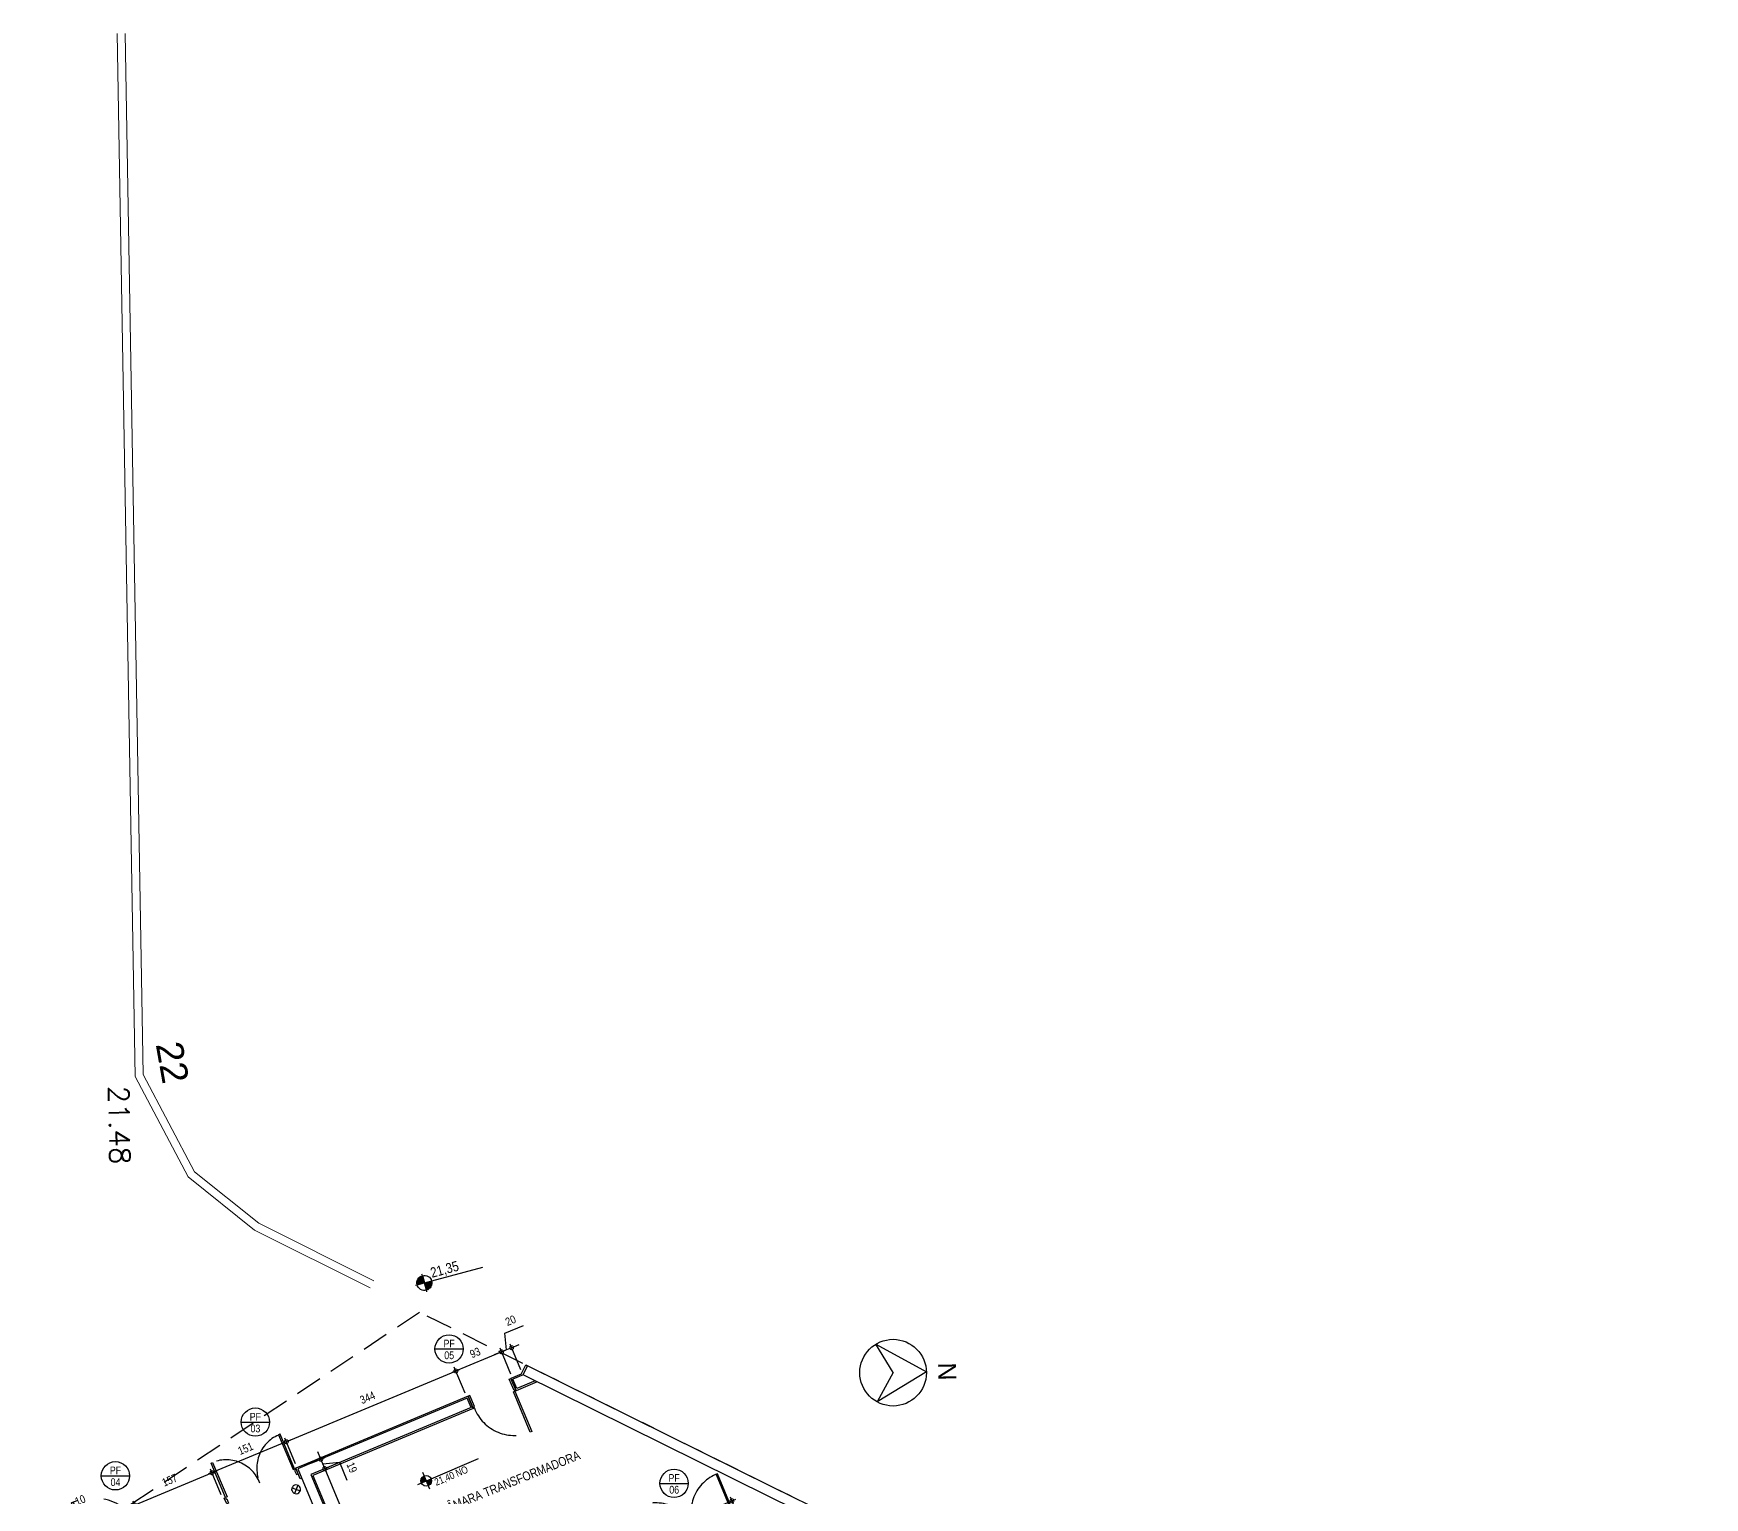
# Model space of a CAD drawing. Header units: metres. Extents: x -133 to 570, y -18 to 184.
# Drawn here: x -26.15 to 5.17, y 36.2 to 63.65 of the extents above; entities that cross this region are included whole.
import ezdxf
from ezdxf.enums import TextEntityAlignment as Align

# ---------------------------------------------------------------- set-up
doc = ezdxf.new("R2010")
doc.units = ezdxf.units.M
doc.header["$PDMODE"] = 1
doc.linetypes.add('DASHEDX2', pattern=[1.5, 1, -0.5])
doc.linetypes.add('terreno + circ vert$0$DASHEDX2', pattern=[1.5, 1, -0.5])
for name, color, linetype in [('02_GGP274BSEEAP-TERRBL1$0$GG-EL0003', 7, 'Continuous'), ('ARQ-ALV ACAB', 4, 'Continuous'), ('ARQ-ALV OSSO', 5, 'Continuous'), ('ARQ-CAX @ 1', 1, 'Continuous'), ('ARQ-DIM', 2, 'Continuous'), ('ARQ-DIM EMBASAM', 2, 'Continuous'), ('ARQ-PRJ', 7, 'DASHEDX2'), ('ARQ-SIM', 1, 'Continuous'), ('ARQ-SIM EMBASAM', 1, 'Continuous'), ('ARQ-TXT EMBASAM', 2, 'Continuous'), ('terreno + circ vert$0$ARQ-PRJ', 7, 'terreno + circ vert$0$DASHEDX2'), ('terreno + circ vert$0$ARQ-SIM', 1, 'Continuous')]:
    doc.layers.add(name, color=color, linetype=linetype)
for name, color, linetype, lineweight in [('MURO', 44, 'Continuous', 0), ('terreno + circ vert$0$COTAS DAS CURVAS', 7, 'Continuous', 0), ('terreno + circ vert$0$MURO', 44, 'Continuous', 0), ('terreno + circ vert$0$PONTO_COTA', 7, 'Continuous', 0)]:
    doc.layers.add(name, color=color, linetype=linetype, lineweight=lineweight)
doc.styles.add('Adesa', font='ARIALN.TTF')
doc.styles.add('terreno + circ vert$0$Adesa', font='ARIALN.TTF')
doc.styles.add('terreno + circ vert$0$Arial', font='arial.ttf')
doc.styles.add('terreno + circ vert$0$PONTOS_DADOS', font='romans.shx')
doc.styles.add('terreno + circ vert$0$Standard', font='arial.ttf')
doc.dimstyles.new('ADESA 1-0075', dxfattribs={"dimtxt": 0.15, "dimasz": 0.15, "dimexe": 0.075, "dimexo": 0.1, "dimgap": 0.1, "dimtad": 1, "dimdec": 1, "dimlfac": 100, "dimzin": 12, "dimtxsty": 'Adesa', "dimblk": 'DOTSMALL', "dimcen": 1, "dimdle": 0.075, "dimclrd": 1, "dimclre": 1, "dimclrt": 256, "dimazin": 3, "dimtm": 1e-09, "dimtfac": 1, "dimtdec": 1, "dimtmove": 1, "dimatfit": 0, "dimldrblk": 'DOTSMALL', "dimfxl": 0.8, "dimtvp": 2, "dimtolj": 1, "dimtzin": 0, "dimarcsym": 0})

# ---------------------------------------------------------------- blocks, each defined once
blk = doc.blocks.new('*U229')
for points in [[(-0.845, -0.1), (-0.82, -0.1), (-0.82, -0.07), (-0.81, -0.07), (-0.81, 0.15), (-0.845, 0.15), (-0.845, -0.1)], [(0.025, -0.1), (0, -0.1), (0, -0.07), (-0.01, -0.07), (-0.01, 0.15), (0.025, 0.15), (0.025, -0.1)], [(0, -0.1), (0, -0.92), (-0.03, -0.92), (-0.03, -0.1)]]:
    blk.add_lwpolyline(points, close=True)
at = {"layer": 'ARQ-PRJ'}
blk.add_arc((-0.024, -0.124), 0.797, 178.2599, 271.7013, dxfattribs=at)
blk = doc.blocks.new('terreno + circ vert$0$ARQ- NORTE')
at = {"layer": 'terreno + circ vert$0$ARQ-SIM'}
for p, q in [((-1.636, -2.792), (-0.012, 0.02)), ((-0.012, 0.02), (1.612, -2.792)), ((-0.012, -1.855), (-1.636, -2.792)), ((-0.012, -1.855), (1.612, -2.792))]:
    blk.add_line(p, q, dxfattribs=at)
blk.add_circle((-0.012, -1.855), 1.875, dxfattribs=at)
at = {"layer": 'terreno + circ vert$0$ARQ-SIM', "color": 3, "style": 'terreno + circ vert$0$Arial'}
blk.add_text('N', height=1, dxfattribs=at).set_placement((-0.012, 1.189), align=Align.MIDDLE)
blk = doc.blocks.new('terreno + circ vert$0$ADESA-SIMB NIVEL PLAN')
h = blk.add_hatch(color=256)
h.dxf.hatch_style = 1
edge = h.paths.add_edge_path()
edge.add_ellipse((-0.038, 0), major_axis=(-0.133, 0.133), ratio=1, start_angle=315.0639, end_angle=405.0639)
edge.add_line((-0.226, 0), (-0.038, 0))
edge.add_line((-0.038, 0), (-0.038, 0.189))
edge = h.paths.add_edge_path()
edge.add_ellipse((-0.038, 0), major_axis=(-0.133, 0.133), ratio=1, start_angle=495.0639, end_angle=585.0639)
edge.add_line((0.151, 0), (-0.038, 0))
edge.add_line((-0.038, 0), (-0.038, -0.189))
for p, q in [((-0.038, 0.189), (-0.038, 0.226)), ((-0.038, 0.189), (-0.038, 0)), ((-0.038, 0), (0.151, 0)), ((-0.038, 0), (0.151, 0)), ((0.151, 0), (0.189, 0)), ((-0.264, 0), (-0.226, 0)), ((-0.226, 0), (-0.038, 0)), ((-0.038, -0.189), (-0.038, 0)), ((-0.037, -0.227), (-0.038, -0.189))]:
    blk.add_line(p, q)
blk.add_lwpolyline([(0.157, 0), (1.472, 0)])
blk.add_ellipse((-0.038, 0), major_axis=(-0.133, 0.133), ratio=1, start_param=3.928105432082424, end_param=10.21129073926201)
at = {"color": 3, "style": 'terreno + circ vert$0$Adesa'}
for p in [(0.18, 0.072), (0.18, -0.298)]:
    blk.add_attdef('100.00', p, '', height=0.25, rotation=0.0639, dxfattribs=at)
blk = doc.blocks.new('terreno + circ vert')
at = {"layer": 'terreno + circ vert$0$ARQ-PRJ', "color": 1, "ltscale": 0.5}
blk.add_lwpolyline([(48.0419, 1.3908), (48.1056, 7.0609), (42.945, 9.4812), (35.5548, 12.9472), (27.5061, 16.8929), (22.1014, 19.5405), (15.0017, 23.0148), (8.3251, 26.282), (0.4895, 30.0914), (-5.8932, 33.2362), (-12.2759, 36.3811), (-18.9156, 39.6675), (-31.5995, 31.2229), (-104.3835, 0.8491), (-104.1403, -6.025), (40.5424, -6.025, 0.4109303)], format="xyb", close=True, dxfattribs=at)
at = {"layer": 'terreno + circ vert$0$MURO', "linetype": 'Continuous'}
for p, q in [((-23.2547, 42.2069, 9.6549), (-24.2492, 44.0896, 9.7509)), ((-23.1367, 42.3046, 9.6563), (-24.0998, 44.128, 9.7493)), ((-21.9275, 41.3385, 9.6282), (-23.1367, 42.3046, 9.6544)), ((-22.0088, 41.2114, 9.6279), (-23.2547, 42.2069, 9.6549)), ((-19.8418, 40.1259, 9.6239), (-22.0088, 41.2114, 9.6279)), ((-19.7746, 40.2601, 9.6239), (-21.9275, 41.3385, 9.6279))]:
    blk.add_line(p, q, dxfattribs=at)
at = {"extrusion": (-0.000517464, -5.41754e-06, 1), "xscale": 0.3333333333333464, "yscale": 0.3333333333333464, "zscale": 0.3333333333333464, "rotation": 271.1996620368655}
blk.add_blockref('terreno + circ vert$0$ARQ- NORTE', (-9.4226, 38.5465, 0.0043), dxfattribs=at)
at = {"layer": 'terreno + circ vert$0$ARQ-SIM'}
ref = blk.add_blockref('terreno + circ vert$0$ADESA-SIMB NIVEL PLAN', (-18.7987, 40.2274), dxfattribs=dict(at, xscale=0.7499999999999999, yscale=0.7499999999999999, zscale=0.7499999999999999, rotation=15.2273522940256))
ref.add_attrib('100.00', '21,35', (-18.6828, 40.3152), dxfattribs={"layer": '0', "color": 3, "height": 0.1875, "rotation": 15.29122, "style": 'terreno + circ vert$0$Adesa'})
at = {"layer": 'terreno + circ vert$0$COTAS DAS CURVAS', "color": 31, "linetype": 'Continuous', "style": 'terreno + circ vert$0$Standard'}
blk.add_text('22', height=0.5, rotation=280.04, dxfattribs=at).set_placement((-23.8624, 44.6943, -11.7271))
at = {"layer": 'terreno + circ vert$0$PONTO_COTA', "style": 'terreno + circ vert$0$PONTOS_DADOS'}
blk.add_text('21.48', height=0.38265, rotation=271.29841, dxfattribs=at).set_placement((-24.3684, 43.9223, -11.7271), align=Align.TOP_LEFT)
blk = doc.blocks.new('A$C08AD79FC')
at = {"layer": '02_GGP274BSEEAP-TERRBL1$0$GG-EL0003', "linetype": 'Continuous'}
for points in [[(0.245, -2.863), (0.242, -2.836), (0.227, -2.812), (0.209, -2.794), (0.188, -2.782), (0.161, -2.779), (0.137, -2.782), (0.113, -2.794), (0.096, -2.812), (0.084, -2.836), (0.081, -2.863), (0.084, -2.887), (0.096, -2.91), (0.113, -2.928), (0.137, -2.94), (0.161, -2.943), (0.188, -2.94), (0.209, -2.928), (0.227, -2.91), (0.242, -2.887), (0.245, -2.863)], [(0.101, -2.919), (0.221, -2.803)], [(0.221, -2.919), (0.101, -2.803)]]:
    blk.add_lwpolyline(points, dxfattribs=at)
blk = doc.blocks.new('*U278')
for points in [[(0, -0.17), (0.025, -0.17), (0.025, -0.14), (0.035, -0.14), (0.035, -0.055), (0, -0.055), (0, -0.17)], [(0.025, -0.17), (0.025, -0.97), (0.055, -0.97), (0.055, -0.17)], [(1.625, -0.17), (1.625, -0.97), (1.595, -0.97), (1.595, -0.17)], [(1.65, -0.17), (1.625, -0.17), (1.625, -0.14), (1.615, -0.14), (1.615, -0.055), (1.65, -0.055), (1.65, -0.17)]]:
    blk.add_lwpolyline(points, close=True)
at = {"layer": 'ARQ-PRJ'}
for centre, start, end in [((0.05, -0.196), 268.1178, 1.9074), ((1.6, -0.196), 178.0926, 271.8822)]:
    blk.add_arc(centre, 0.775, start, end, dxfattribs=at)
blk = doc.blocks.new('_DotSmall')
at = {"color": 0, "linetype": 'ByBlock', "const_width": 0.5}
blk.add_lwpolyline([(-0.0625, 0, 1), (0.0625, 0, 1)], format="xyb", close=True, dxfattribs=at)
blk = doc.blocks.new('*D284')
at = {"layer": 'ARQ-DIM EMBASAM', "color": 1, "lineweight": -2, "transparency": 16777216}
for p, q in [((-17.317, 39.28), (-16.968, 39.425)), ((-17.284, 38.966), (-17.317, 39.28)), ((-17.378, 38.927), (-17.516, 38.869)), ((-17.204, 38.51), (-17.407, 38.996)), ((-17.19, 39.006), (-17.378, 38.927)), ((-17.19, 39.006), (-17.378, 38.927)), ((-17.016, 38.588), (-17.219, 39.075)), ((-17.19, 39.006), (-17.051, 39.063))]:
    blk.add_line(p, q, dxfattribs=at)
at = {"layer": 'Defpoints', "color": 0, "transparency": 16777216}
for p in [(-17.378, 38.927), (-17.165, 38.418), (-16.977, 38.496)]:
    blk.add_point(p, dxfattribs=at)
at = {"layer": 'ARQ-DIM EMBASAM', "color": 1, "lineweight": -2, "transparency": 16777216, "xscale": 0.15, "yscale": 0.15, "zscale": 0.15}
for p, rotation in [((-17.378, 38.927), 22.65386949087589), ((-17.19, 39.006), 202.6538694908759)]:
    blk.add_blockref('_DotSmall', p, dxfattribs=dict(at, rotation=rotation))
at = {"layer": 'ARQ-DIM EMBASAM', "transparency": 16777216, "insert": (-17.21, 39.515), "char_height": 0.15, "attachment_point": 5, "rotation": 22.6539, "style": 'Adesa'}
blk.add_mtext('\\A1;20', dxfattribs=at)
blk = doc.blocks.new('*D285')
at = {"layer": 'ARQ-DIM EMBASAM', "color": 1, "lineweight": -2, "transparency": 16777216}
for p, q in [((-17.309, 38.956), (-18.305, 38.54)), ((-17.204, 38.51), (-17.407, 38.996)), ((-18.062, 38.152), (-18.265, 38.638))]:
    blk.add_line(p, q, dxfattribs=at)
at = {"layer": 'Defpoints', "color": 0, "transparency": 16777216}
for p in [(-18.236, 38.569), (-17.165, 38.418), (-18.023, 38.059)]:
    blk.add_point(p, dxfattribs=at)
at = {"layer": 'ARQ-DIM EMBASAM', "color": 1, "lineweight": -2, "transparency": 16777216, "xscale": 0.15, "yscale": 0.15, "zscale": 0.15}
for p, rotation in [((-17.378, 38.927), 22.65386949089091), ((-18.236, 38.569), 202.6538694908909)]:
    blk.add_blockref('_DotSmall', p, dxfattribs=dict(at, rotation=rotation))
at = {"layer": 'ARQ-DIM EMBASAM', "transparency": 16777216, "insert": (-17.875, 38.911), "char_height": 0.15, "attachment_point": 5, "rotation": 22.6539, "style": 'Adesa'}
blk.add_mtext('\\A1;93', dxfattribs=at)
blk = doc.blocks.new('*U291')
for points in [[(-1.045, -0.1), (-1.02, -0.1), (-1.02, -0.07), (-1.01, -0.07), (-1.01, 0.015), (-1.045, 0.015), (-1.045, -0.1)], [(0.025, -0.1), (0, -0.1), (0, -0.07), (-0.01, -0.07), (-0.01, 0.015), (0.025, 0.015), (0.025, -0.1)], [(0, -0.1), (0, -1.12), (-0.03, -1.12), (-0.03, -0.1)]]:
    blk.add_lwpolyline(points, close=True)
at = {"layer": 'ARQ-PRJ'}
blk.add_arc((-0.029, -0.13), 0.991, 178.2599, 271.7013, dxfattribs=at)
blk = doc.blocks.new('*U290')
for points in [[(0, -0.17), (0.025, -0.17), (0.025, -0.14), (0.035, -0.14), (0.035, -0.055), (0, -0.055), (0, -0.17)], [(0.025, -0.17), (0.025, -0.87), (0.055, -0.87), (0.055, -0.17)], [(1.425, -0.17), (1.425, -0.87), (1.395, -0.87), (1.395, -0.17)], [(1.45, -0.17), (1.425, -0.17), (1.425, -0.14), (1.415, -0.14), (1.415, -0.055), (1.45, -0.055), (1.45, -0.17)]]:
    blk.add_lwpolyline(points, close=True)
at = {"layer": 'ARQ-PRJ'}
for centre, start, end in [((0.047, -0.193), 268.1178, 1.9074), ((1.403, -0.193), 178.0926, 271.8822)]:
    blk.add_arc(centre, 0.678, start, end, dxfattribs=at)
blk = doc.blocks.new('*D294')
at = {"layer": 'ARQ-DIM EMBASAM', "color": 1, "lineweight": -2, "transparency": 16777216}
for p, q in [((-24.325, 36.028), (-22.737, 36.69)), ((-22.632, 36.244), (-22.835, 36.731)), ((-24.081, 35.639), (-24.284, 36.126))]:
    blk.add_line(p, q, dxfattribs=at)
at = {"layer": 'Defpoints', "color": 0, "transparency": 16777216}
for p in [(-22.807, 36.661), (-22.594, 36.152), (-24.043, 35.547)]:
    blk.add_point(p, dxfattribs=at)
at = {"layer": 'ARQ-DIM EMBASAM', "color": 1, "lineweight": -2, "transparency": 16777216, "xscale": 0.15, "yscale": 0.15, "zscale": 0.15}
for p, rotation in [((-22.807, 36.661), 22.65387918865115), ((-24.255, 36.057), 202.6538791886512)]:
    blk.add_blockref('_DotSmall', p, dxfattribs=dict(at, rotation=rotation))
at = {"layer": 'ARQ-DIM EMBASAM', "transparency": 16777216, "insert": (-23.599, 36.522), "char_height": 0.15, "attachment_point": 5, "rotation": 22.6539, "style": 'Adesa'}
blk.add_mtext('\\A1;157', dxfattribs=at)
blk = doc.blocks.new('*D295')
at = {"layer": 'ARQ-DIM EMBASAM', "color": 1, "lineweight": -2, "transparency": 16777216}
for p, q in [((-21.239, 36.826), (-21.442, 37.312)), ((-21.344, 37.272), (-22.876, 36.633)), ((-22.632, 36.244), (-22.835, 36.731))]:
    blk.add_line(p, q, dxfattribs=at)
at = {"layer": 'Defpoints', "color": 0, "transparency": 16777216}
for p in [(-22.807, 36.661), (-21.2, 36.733), (-22.594, 36.152)]:
    blk.add_point(p, dxfattribs=at)
at = {"layer": 'ARQ-DIM EMBASAM', "color": 1, "lineweight": -2, "transparency": 16777216, "xscale": 0.15, "yscale": 0.15, "zscale": 0.15}
for p, rotation in [((-21.413, 37.243), 22.65386949088278), ((-22.807, 36.661), 202.6538694908828)]:
    blk.add_blockref('_DotSmall', p, dxfattribs=dict(at, rotation=rotation))
at = {"layer": 'ARQ-DIM EMBASAM', "transparency": 16777216, "insert": (-22.178, 37.115), "char_height": 0.15, "attachment_point": 5, "rotation": 22.6539, "style": 'Adesa'}
blk.add_mtext('\\A1;151', dxfattribs=at)
blk = doc.blocks.new('*D296')
at = {"layer": 'ARQ-DIM EMBASAM', "color": 1, "lineweight": -2, "transparency": 16777216}
for p, q in [((-21.482, 37.214), (-18.167, 38.598)), ((-18.062, 38.152), (-18.265, 38.638)), ((-21.239, 36.826), (-21.442, 37.312))]:
    blk.add_line(p, q, dxfattribs=at)
at = {"layer": 'Defpoints', "color": 0, "transparency": 16777216}
for p in [(-18.236, 38.569), (-18.023, 38.059), (-21.2, 36.733)]:
    blk.add_point(p, dxfattribs=at)
at = {"layer": 'ARQ-DIM EMBASAM', "color": 1, "lineweight": -2, "transparency": 16777216, "xscale": 0.15, "yscale": 0.15, "zscale": 0.15}
for p, rotation in [((-18.236, 38.569), 22.65386949087529), ((-21.413, 37.243), 202.6538694908753)]:
    blk.add_blockref('_DotSmall', p, dxfattribs=dict(at, rotation=rotation))
at = {"layer": 'ARQ-DIM EMBASAM', "transparency": 16777216, "insert": (-19.893, 38.069), "char_height": 0.15, "attachment_point": 5, "rotation": 22.6539, "style": 'Adesa'}
blk.add_mtext('\\A1;344', dxfattribs=at)
blk = doc.blocks.new('*D297')
at = {"layer": 'ARQ-DIM EMBASAM', "color": 1, "lineweight": -2, "transparency": 16777216}
for p, q in [((-20.86, 36.67), (-20.625, 36.767)), ((-20.724, 36.808), (-19.503, 33.882)), ((-19.696, 33.883), (-19.462, 33.98))]:
    blk.add_line(p, q, dxfattribs=at)
at = {"layer": 'Defpoints', "color": 0, "transparency": 16777216}
for p in [(-20.952, 36.631), (-19.789, 33.844), (-19.531, 33.952)]:
    blk.add_point(p, dxfattribs=at)
at = {"layer": 'ARQ-DIM EMBASAM', "color": 1, "lineweight": -2, "transparency": 16777216, "xscale": 0.15, "yscale": 0.15, "zscale": 0.15}
for p, rotation in [((-20.695, 36.739), 112.6538694908827), ((-19.531, 33.952), 292.6538694908827)]:
    blk.add_blockref('_DotSmall', p, dxfattribs=dict(at, rotation=rotation))
at = {"layer": 'ARQ-DIM EMBASAM', "transparency": 16777216, "insert": (-19.95, 35.413), "char_height": 0.15, "attachment_point": 5, "rotation": 292.6539, "style": 'Adesa'}
blk.add_mtext('\\A1;302', dxfattribs=at)
blk = doc.blocks.new('*D302')
at = {"layer": 'ARQ-DIM EMBASAM', "color": 1, "lineweight": -2, "transparency": 16777216}
for p, q in [((-20.768, 36.914), (-20.826, 37.052)), ((-20.933, 36.845), (-20.699, 36.943)), ((-20.86, 36.67), (-20.625, 36.767)), ((-20.695, 36.739), (-20.768, 36.914)), ((-20.695, 36.739), (-20.768, 36.914)), ((-20.731, 36.826), (-20.418, 36.859)), ((-20.695, 36.739), (-20.637, 36.6)), ((-20.418, 36.859), (-20.278, 36.522))]:
    blk.add_line(p, q, dxfattribs=at)
at = {"layer": 'Defpoints', "color": 0, "transparency": 16777216}
for p in [(-21.025, 36.807), (-20.768, 36.914), (-20.952, 36.631)]:
    blk.add_point(p, dxfattribs=at)
at = {"layer": 'ARQ-DIM EMBASAM', "color": 1, "lineweight": -2, "transparency": 16777216, "xscale": 0.15, "yscale": 0.15, "zscale": 0.15}
for p, rotation in [((-20.768, 36.914), 292.6538694908867), ((-20.695, 36.739), 112.6538694908867)]:
    blk.add_blockref('_DotSmall', p, dxfattribs=dict(at, rotation=rotation))
at = {"layer": 'ARQ-DIM EMBASAM', "transparency": 16777216, "insert": (-20.185, 36.759), "char_height": 0.15, "attachment_point": 5, "rotation": 292.6539, "style": 'Adesa'}
blk.add_mtext('\\A1;19', dxfattribs=at)
blk = doc.blocks.new('NipAcOs')
at = {"layer": 'ARQ-SIM'}
h = blk.add_hatch(color=256, dxfattribs=at)
h.dxf.hatch_style = 1
h.paths.add_polyline_path([(0, 0.15, 0.414214), (-0.15, 0), (0, 0)])
h.paths.add_polyline_path([(0.15, 0), (0, 0), (0, -0.15, 0.414214)])
for p, q in [((-0.25, 0), (0.15, 0)), ((0, -0.25), (0, 0.25)), ((0.15, 0), (1.583, 0))]:
    blk.add_line(p, q, dxfattribs=at)
blk.add_circle((0, 0), 0.15, dxfattribs=at)
at = {"style": 'Adesa'}
for p in [(0.204, 0.06), (0.204, -0.24)]:
    blk.add_attdef('000,00', p, '', height=0.2, dxfattribs=at)
blk = doc.blocks.new('*D353')
at = {"layer": 'ARQ-DIM EMBASAM', "color": 1, "lineweight": -2, "transparency": 16777216}
for p, q in [((-14.707, 35.447), (-12.991, 36.163)), ((-13.001, 35.994), (-13.089, 36.204)), ((-14.579, 35.335), (-14.667, 35.545))]:
    blk.add_line(p, q, dxfattribs=at)
at = {"layer": 'Defpoints', "color": 0, "transparency": 16777216}
for p in [(-13.06, 36.135), (-12.962, 35.902, 0), (-14.54, 35.243, 0)]:
    blk.add_point(p, dxfattribs=at)
at = {"layer": 'ARQ-DIM EMBASAM', "color": 1, "lineweight": -2, "transparency": 16777216, "xscale": 0.15, "yscale": 0.15, "zscale": 0.15}
for p, rotation in [((-13.06, 36.135), 22.66667249106516), ((-14.638, 35.476), 202.6666724910652)]:
    blk.add_blockref('_DotSmall', p, dxfattribs=dict(at, rotation=rotation))
at = {"layer": 'ARQ-DIM EMBASAM', "transparency": 16777216, "insert": (-13.916, 35.967), "char_height": 0.15, "attachment_point": 5, "rotation": 22.6667, "style": 'Adesa'}
blk.add_mtext('\\A1;171', dxfattribs=at)
blk = doc.blocks.new('TIPO COTA$0$Chamada_planta')
at = {"layer": 'ARQ-SIM'}
blk.add_line((-0.98, 0), (0.98, 0), dxfattribs=at)
blk.add_circle((0, 0), 0.983, dxfattribs=at)
at = {"layer": 'ARQ-SIM', "color": 2, "style": 'Adesa'}
for tag, p in [('NUMERO', (0, 0.23)), ('C.D.', (0, -0.27))]:
    blk.add_attdef(tag, text='', height=0.5, dxfattribs=at).set_placement(p, align=Align.MIDDLE_CENTER)
blk = doc.blocks.new('*D462')
at = {"layer": 'ARQ-DIM', "color": 1, "lineweight": -2, "transparency": 16777216}
for p, q in [((-25.377, 35.915), (-25.041, 36.056)), ((-25.345, 35.602), (-25.377, 35.915)), ((-25.39, 35.583), (-25.529, 35.525)), ((-25.216, 35.166), (-25.419, 35.652)), ((-25.39, 35.583), (-25.299, 35.621)), ((-25.39, 35.583), (-25.299, 35.621)), ((-25.124, 35.204), (-25.327, 35.691)), ((-25.299, 35.621), (-25.16, 35.679))]:
    blk.add_line(p, q, dxfattribs=at)
at = {"layer": 'Defpoints', "color": 0, "transparency": 16777216}
for p in [(-25.299, 35.621), (-25.086, 35.112), (-25.178, 35.073)]:
    blk.add_point(p, dxfattribs=at)
at = {"layer": 'ARQ-DIM', "color": 1, "lineweight": -2, "transparency": 16777216, "xscale": 0.15, "yscale": 0.15, "zscale": 0.15}
for p, rotation in [((-25.39, 35.583), 22.65387889029937), ((-25.299, 35.621), 202.6538788902994)]:
    blk.add_blockref('_DotSmall', p, dxfattribs=dict(at, rotation=rotation))
at = {"layer": 'ARQ-DIM', "transparency": 16777216, "insert": (-25.277, 36.148), "char_height": 0.15, "attachment_point": 5, "rotation": 22.6539, "style": 'Adesa'}
blk.add_mtext('\\A1;10', dxfattribs=at)

msp = doc.modelspace()

# ---------------------------------------------------------------- linework, layer by layer
at = {"layer": 'ARQ-ALV ACAB'}
for p, q in [((-17.0095, 38.5096), (-17.2025, 38.4291)), ((-17.1062, 38.1984), (-17.2025, 38.4291)), ((-16.7099, 38.3638), (-17.1062, 38.1984)), ((-18.0054, 38.094), (-21.0346, 36.8297)), ((-17.9091, 37.8633), (-18.0054, 38.094)), ((-17.9091, 37.8633), (-20.9153, 36.6086))]:
    msp.add_line(p, q, dxfattribs=at)
for points in [[(-17.0095, 38.5096), (-16.9242, 38.6819)], [(-16.9242, 38.6819), (-16.8929, 38.6663)], [(-21.0346, 36.8297), (-21.2376, 36.745)], [(-21.1272, 36.5581), (-21.1548, 36.5465), (-21.2376, 36.745)], [(-20.9153, 36.6086), (-19.6827, 33.6555), (-25.2291, 31.3407)]]:
    msp.add_lwpolyline(points, dxfattribs=at)
at = {"layer": 'ARQ-ALV OSSO'}
for p, q in [((-12.2858, 36.386, 0), (-16.8929, 38.6663, 0)), ((-16.9771, 38.496), (-17.1652, 38.4176)), ((-17.092, 38.2422), (-17.1652, 38.4176)), ((-16.7515, 38.3843), (-17.092, 38.2422)), ((-18.0234, 38.0594), (-21.025, 36.8066)), ((-17.9502, 37.884), (-18.0234, 38.0594)), ((-17.9502, 37.884), (-20.9518, 36.6313)), ((-11.2422, 35.8718, 0), (-12.2858, 36.386, 0))]:
    msp.add_line(p, q, dxfattribs=at)
for points in [[(-16.9771, 38.496), (-16.8929, 38.6663)], [(-21.025, 36.8066), (-21.2003, 36.7334)], [(-21.2003, 36.7334), (-19.8908, 33.5958)], [(-20.9518, 36.6313), (-19.7154, 33.6689)]]:
    msp.add_lwpolyline(points, dxfattribs=at)
at = {"layer": 'ARQ-ALV OSSO', "elevation": 0}
msp.add_lwpolyline([(-11.4462, 35.7605), (-12.37, 36.2157), (-16.9771, 38.496)], dxfattribs=at)
at = {"layer": 'MURO', "linetype": 'Continuous'}
for p, q in [((-24.2492, 44.0896, 9.7509), (-24.5822, 63.6454, 10.0327)), ((-24.0998, 44.128, 9.7514), (-24.4323, 63.6479, 10.0327))]:
    msp.add_line(p, q, dxfattribs=at)

# ---------------------------------------------------------------- block references
at = {"layer": '02_GGP274BSEEAP-TERRBL1$0$GG-EL0003', "rotation": 202.6612718716089}
msp.add_blockref('A$C08AD79FC', (-19.9781, 33.7724), dxfattribs=at)
at = {"layer": 'ARQ-ALV ACAB'}
for p in [(0, 0), (0, 0, 0)]:
    msp.add_blockref('terreno + circ vert', p, dxfattribs=at)
at = {"layer": 'ARQ-CAX @ 1'}
for name, p, rotation in [('*U229', (-17.1679, 38.2813), 22.65386949087657), ('*U290', (-21.1722, 36.5881), 202.6538694908816), ('*U278', (-12.9343, 35.7563, 0), 202.6538694908816), ('*U291', (-25.0059, 35.0639), 202.6572045989236)]:
    msp.add_blockref(name, p, dxfattribs=dict(at, rotation=rotation))
at = {"layer": 'ARQ-SIM'}
ref = msp.add_blockref('TIPO COTA$0$Chamada_planta', (-18.3627, 38.9824, 0), dxfattribs=dict(at, xscale=0.27, yscale=0.27, zscale=0.27))
ref.add_attrib('NUMERO', 'PF', dxfattribs={"color": 2, "height": 0.144, "style": 'Adesa'}).set_placement((-18.3627, 39.0838, 0), align=Align.MIDDLE_CENTER)
ref.add_attrib('C.D.', '05', dxfattribs={"color": 2, "height": 0.144, "style": 'Adesa'}).set_placement((-18.3612, 38.8635, 0), align=Align.MIDDLE_CENTER)
ref = msp.add_blockref('TIPO COTA$0$Chamada_planta', (-21.9941, 37.6109, 0), dxfattribs=dict(at, xscale=0.27, yscale=0.27, zscale=0.27))
ref.add_attrib('NUMERO', 'PF', dxfattribs={"color": 2, "height": 0.144, "style": 'Adesa'}).set_placement((-21.9941, 37.7123, 0), align=Align.MIDDLE_CENTER)
ref.add_attrib('C.D.', '03', dxfattribs={"color": 2, "height": 0.144, "style": 'Adesa'}).set_placement((-21.9927, 37.4919, 0), align=Align.MIDDLE_CENTER)
ref = msp.add_blockref('TIPO COTA$0$Chamada_planta', (-24.6169, 36.6035, 0), dxfattribs=dict(at, xscale=0.27, yscale=0.27, zscale=0.27))
ref.add_attrib('NUMERO', 'PF', dxfattribs={"color": 2, "height": 0.144, "style": 'Adesa'}).set_placement((-24.6169, 36.7049, 0), align=Align.MIDDLE_CENTER)
ref.add_attrib('C.D.', '04', dxfattribs={"color": 2, "height": 0.144, "style": 'Adesa'}).set_placement((-24.6154, 36.4845, 0), align=Align.MIDDLE_CENTER)
ref = msp.add_blockref('TIPO COTA$0$Chamada_planta', (-14.1449, 36.4618, 0), dxfattribs=dict(at, xscale=0.27, yscale=0.27, zscale=0.27))
ref.add_attrib('NUMERO', 'PF', dxfattribs={"color": 2, "height": 0.144, "style": 'Adesa'}).set_placement((-14.1449, 36.5632, 0), align=Align.MIDDLE_CENTER)
ref.add_attrib('C.D.', '06', dxfattribs={"color": 2, "height": 0.144, "style": 'Adesa'}).set_placement((-14.1434, 36.3428, 0), align=Align.MIDDLE_CENTER)
at = {"layer": 'ARQ-SIM EMBASAM'}
ref = msp.add_blockref('NipAcOs', (-18.7921, 36.5092, 0), dxfattribs=dict(at, xscale=0.675, yscale=0.675, zscale=0.675, rotation=23))
ref.add_attrib('000,00', '21,40 NO', (-18.602, 36.4139, 0), dxfattribs={"layer": '0', "color": 2, "height": 0.135, "rotation": 23, "style": 'Adesa'})

# ---------------------------------------------------------------- texts
at = {"layer": 'ARQ-TXT EMBASAM', "style": 'Adesa'}
msp.add_text('ESPAÇO CÂMARA TRANSFORMADORA', height=0.17, rotation=22, dxfattribs=at).set_placement((-17.6229, 36.311, 0), align=Align.MIDDLE)

# ---------------------------------------------------------------- dimensions: what is measured, and where the dimension line sits
at = {"layer": 'ARQ-DIM'}
dim = msp.add_aligned_dim(p1=(-25.1778, 35.0734), p2=(-25.0859, 35.1117), distance=0.5522, dimstyle='ADESA 1-0075', dxfattribs=at)
dim.commit()
dim.dimension.update_dxf_attribs({"geometry": '*D462', "text_midpoint": (-25.3529, 36.1168)})
at = {"layer": 'ARQ-DIM EMBASAM'}
for p1, p2, distance, picture, middle in [((-16.9771, 38.496), (-17.1652, 38.4176), -0.5522, '*D284', (-17.2922, 39.481)), ((-21.2003, 36.7334), (-18.0234, 38.0594), 0.5522, '*D296', (-19.8926, 38.069))]:
    dim = msp.add_aligned_dim(p1=p1, p2=p2, distance=distance, dimstyle='ADESA 1-0075', override={"dimdec": 0}, dxfattribs=at)
    dim.commit()
    dim.dimension.update_dxf_attribs({"geometry": picture, "text_midpoint": middle})
for p1, p2, distance, picture, middle in [((-17.1652, 38.4176), (-18.0234, 38.0594), -0.5522, '*D285', (-17.875, 38.911)), ((-21.2003, 36.7334), (-22.5938, 36.1518), -0.5522, '*D295', (-22.1778, 37.1152)), ((-20.9518, 36.6313), (-21.025, 36.8066), -0.2787, '*D302', (-20.2166, 36.8347)), ((-24.0427, 35.5471), (-22.5938, 36.1518), 0.5522, '*D294', (-23.599, 36.522)), ((-20.9518, 36.6313), (-19.7886, 33.8443), 0.2787, '*D297', (-19.9501, 35.4131)), ((-14.5404, 35.2427, 0), (-12.9625, 35.9017, 0), 0.2524, '*D353', (-13.9162, 35.9669))]:
    dim = msp.add_aligned_dim(p1=p1, p2=p2, distance=distance, dimstyle='ADESA 1-0075', dxfattribs=at)
    dim.commit()
    dim.dimension.update_dxf_attribs({"geometry": picture, "text_midpoint": middle})

doc.saveas('drawing.dxf')
